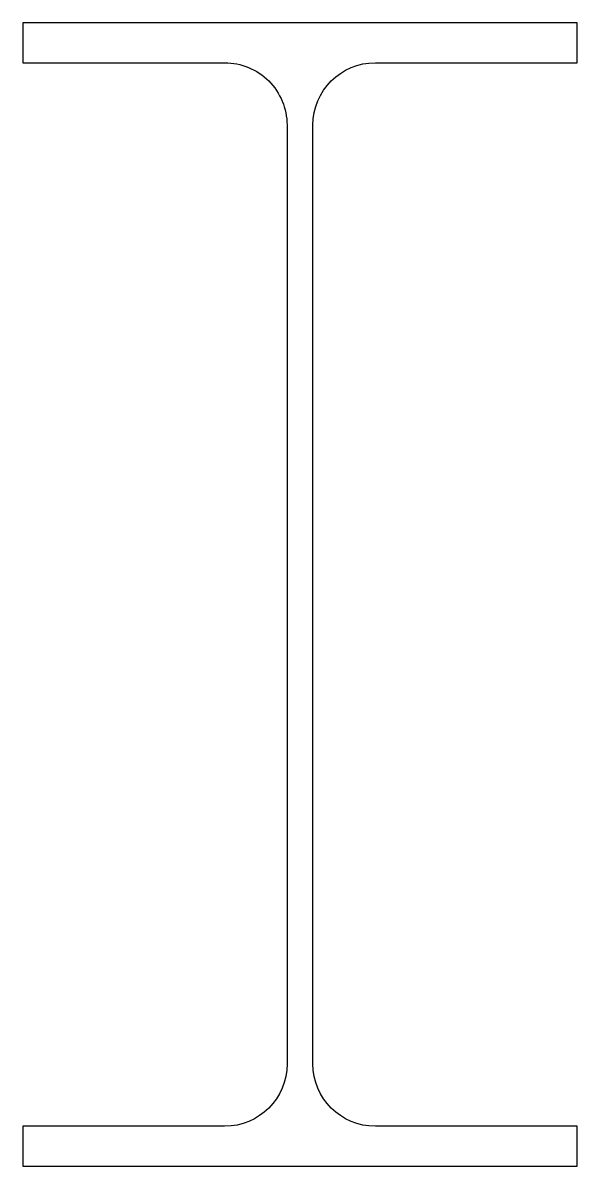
# Model space of a CAD drawing. Extents: x 181 to 341, y 66 to 396.
import ezdxf

# ---------------------------------------------------------------- set-up
doc = ezdxf.new("R2010")
doc.units = 0
doc.header["$MEASUREMENT"] = 0
doc.layers.get('0').update_dxf_attribs({"linetype": 'CONTINUOUS'})

msp = doc.modelspace()

# ---------------------------------------------------------------- linework, layer by layer
msp.add_lwpolyline([(180.8, 384.23), (239.05, 384.23, -0.414214), (257.05, 366.23), (257.05, 95.23, -0.414213), (239.05, 77.23), (180.8, 77.23), (180.8, 65.73), (340.8, 65.73), (340.8, 77.23), (282.55, 77.23, -0.414213), (264.55, 95.23), (264.55, 366.23, -0.414213), (282.55, 384.23), (340.8, 384.23), (340.8, 395.73), (180.8, 395.73)], format="xyb", close=True)

doc.saveas('drawing.dxf')
